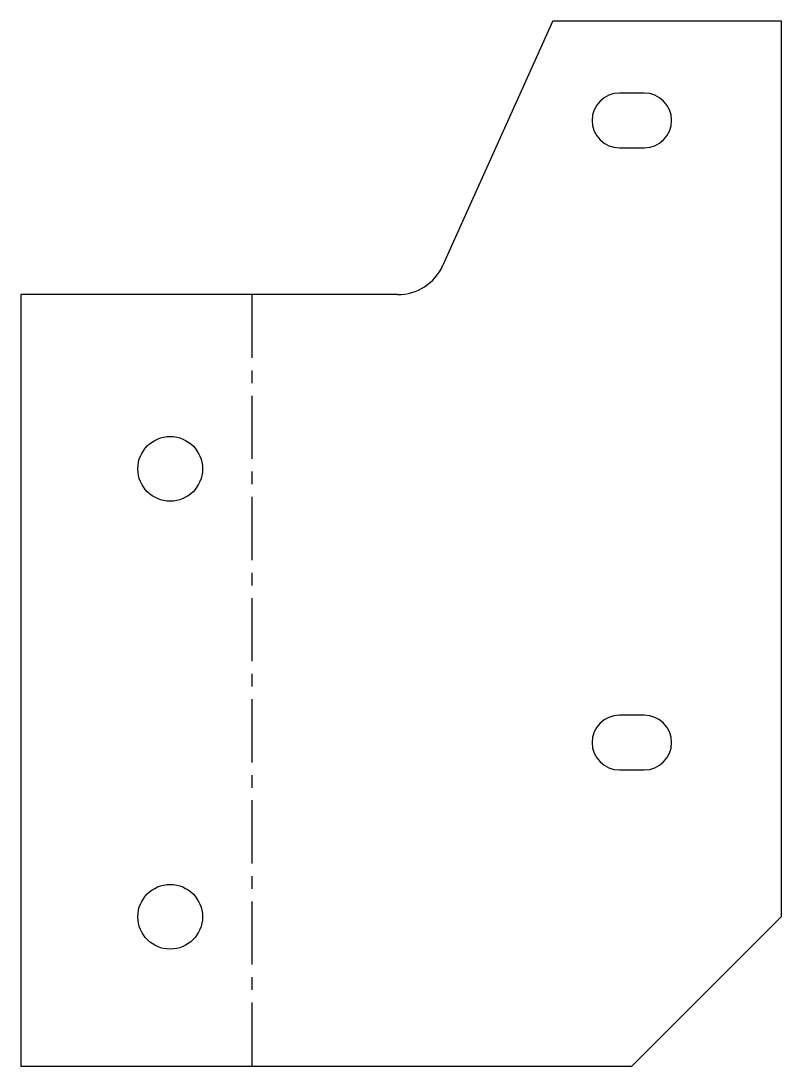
# Model space of a CAD drawing. Header units: millimetres. Extents: x -43 to 110, y 0 to 210.
import ezdxf

# ---------------------------------------------------------------- set-up
doc = ezdxf.new("R2010")
doc.units = ezdxf.units.MM
doc.linetypes.add('CENTERX2', pattern=[20.32, 12.7, -2.54, 2.54, -2.54])

msp = doc.modelspace()

# ---------------------------------------------------------------- linework, layer by layer
at = {"color": 7, "linetype": 'Continuous', "lineweight": 25}
for p, q in [((64.14, 210), (42.05, 160.9)), ((64.14, 210), (110, 210)), ((110, 210), (110, 30)), ((82.5, 195.5), (77.5, 195.5)), ((77.5, 184.5), (82.5, 184.5)), ((-42.78, 155), (-42.78, 0)), ((32.93, 155), (-42.78, 155)), ((82.5, 70.5), (77.5, 70.5)), ((77.5, 59.5), (82.5, 59.5)), ((80, 0), (110, 30)), ((-42.78, 0), (80, 0))]:
    msp.add_line(p, q, dxfattribs=at)
at = {"color": 7, "linetype": 'CENTERX2'}
msp.add_line((3.61, 155), (3.61, 0), dxfattribs=at)
at = {"color": 7, "linetype": 'Continuous', "lineweight": 25}
for centre in [(-12.78, 120), (-12.78, 30)]:
    msp.add_circle(centre, 6.5, dxfattribs=at)
for centre, radius, start, end in [((77.5, 190), 5.5, 90, 270), ((82.5, 190), 5.5, 270, 90), ((32.93, 165), 10, 270, 335.7809), ((77.5, 65), 5.5, 90, 270), ((82.5, 65), 5.5, 270, 90)]:
    msp.add_arc(centre, radius, start, end, dxfattribs=at)

doc.saveas('drawing.dxf')
